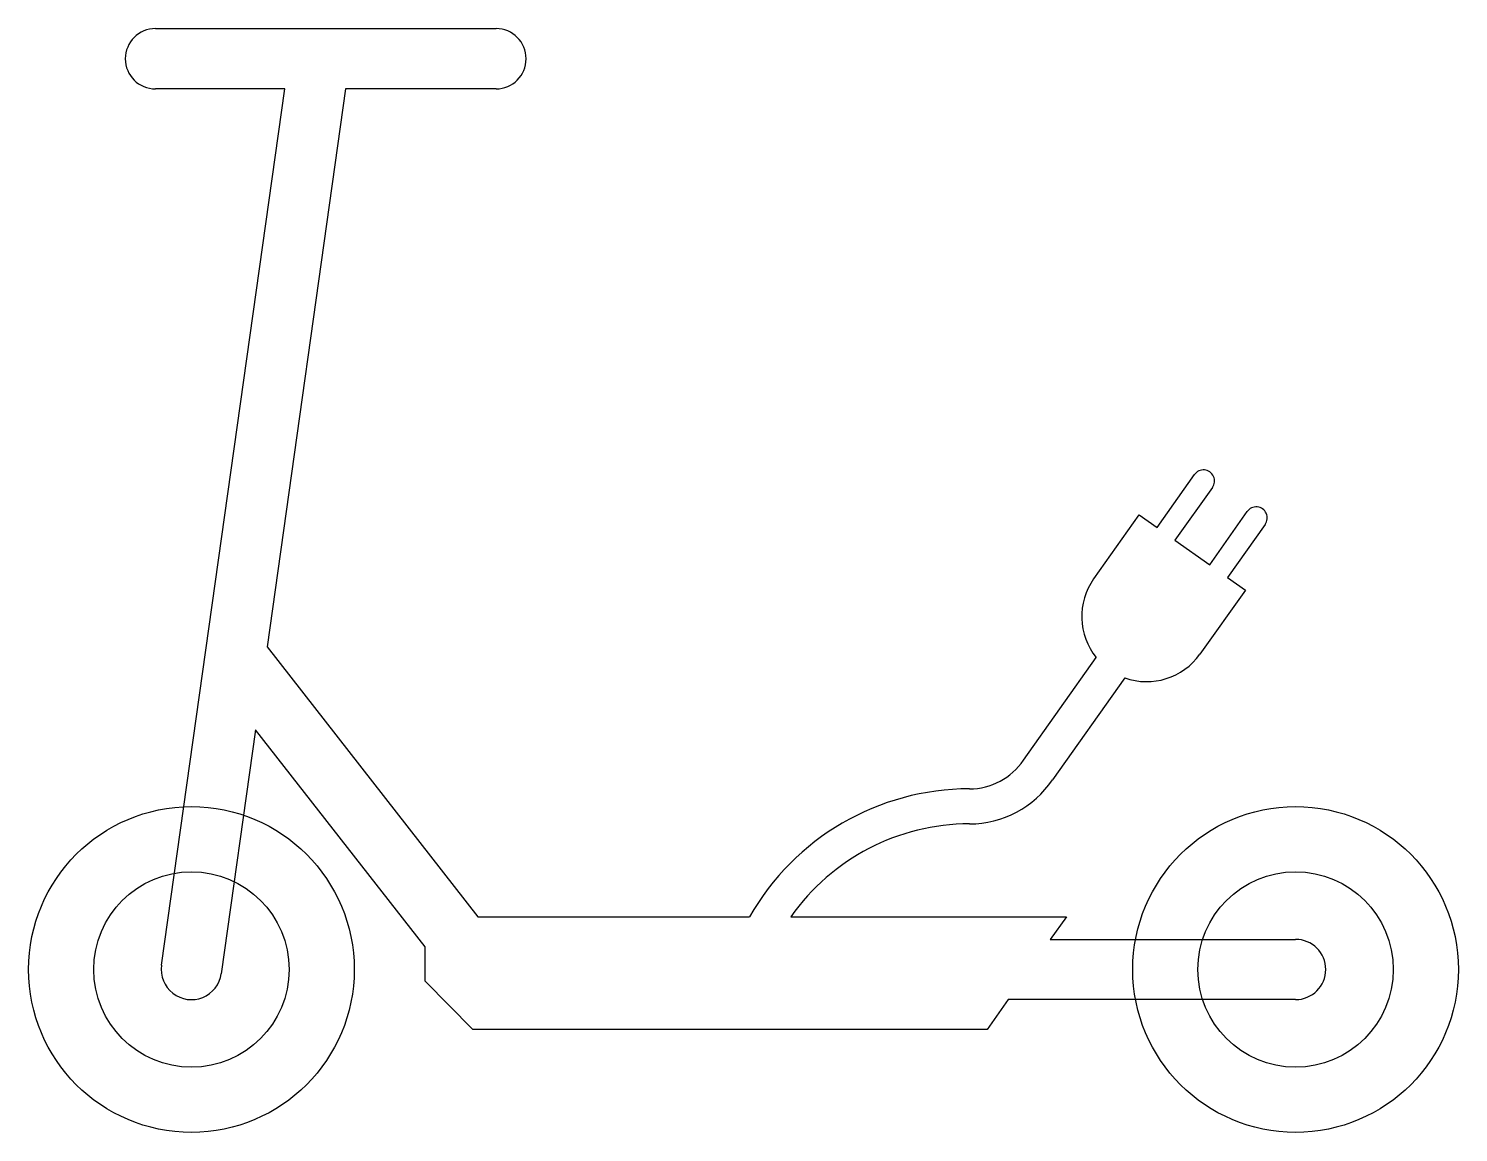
# Model space of a CAD drawing. Extents: x 80 to 520, y 180 to 518.
import ezdxf

# ---------------------------------------------------------------- set-up
doc = ezdxf.new("R2010")
doc.units = 0
doc.header["$LTSCALE"] = 25
doc.linetypes.add('AUSGEZOGEN', pattern=[0])
doc.layers.get('0').update_dxf_attribs({"linetype": 'AUSGEZOGEN'})

msp = doc.modelspace()

# ---------------------------------------------------------------- linework, layer by layer
for p, q in [((119.4, 518.4), (224, 518.4)), ((159.16, 499.93), (119.4, 499.9)), ((121.29, 230.89), (159.16, 499.93)), ((177.8, 499.93), (153.7, 328.62)), ((224, 499.9), (177.8, 499.93)), ((427.03, 365.26), (438.48, 381.52)), ((444.02, 377.58), (432.49, 361.39)), ((407.54, 349.52), (421.47, 369.2)), ((421.47, 369.2), (427.03, 365.26)), ((443.19, 353.81), (454.68, 370.17)), ((460.22, 366.23), (448.64, 349.94)), ((432.49, 361.39), (443.19, 353.81)), ((448.64, 349.94), (454.2, 346)), ((454.2, 346), (440.17, 326.38)), ((153.7, 328.62), (218.42, 245.76)), ((385.98, 293.87), (408.32, 325.35)), ((417.1, 319.12), (394.89, 287.85)), ((150.13, 303.21), (139.61, 228.31)), ((202.21, 236.55), (150.13, 303.21)), ((369.4, 285.05), (369.4, 285.05)), ((369.4, 274.3), (369.4, 274.3)), ((218.42, 245.76), (301.83, 245.76)), ((314.57, 245.81), (399.22, 245.76)), ((399.22, 245.76), (394.17, 238.84)), ((394.17, 238.84), (469.55, 238.85)), ((202.21, 225.98), (202.21, 236.55)), ((216.85, 211.14), (202.21, 225.98)), ((381.25, 220.38), (374.79, 211.14)), ((469.55, 220.35), (381.25, 220.38)), ((374.79, 211.14), (216.85, 211.14))]:
    msp.add_line(p, q)
for centre, radius in [((130.45, 229.6), 50), ((469.55, 229.6), 50), ((130.45, 229.6), 30), ((469.55, 229.6), 30)]:
    msp.add_circle(centre, radius)
for centre, radius, start, end in [((119.4, 509.15), 9.25, 90, 270), ((224, 509.15), 9.25, 270, 450), ((441.25, 379.55), 3.4, 324.645, 504.66), ((457.45, 368.2), 3.4, 324.645, 504.66), ((423.85, 337.95), 20, 144.66, 219.065), ((423.85, 337.95), 20, 250.27, 324.665), ((369.4, 305.05), 20, 270, 326), ((369.4, 305.05), 30.75, 270, 326), ((369.4, 207.3), 77.75, 90, 150.35), ((369.4, 207.3), 67, 90, 144.92), ((469.55, 229.6), 9.25, 270, 450), ((130.45, 229.6), 9.25, 171.97, 352)]:
    msp.add_arc(centre, radius, start, end)

doc.saveas('drawing.dxf')
